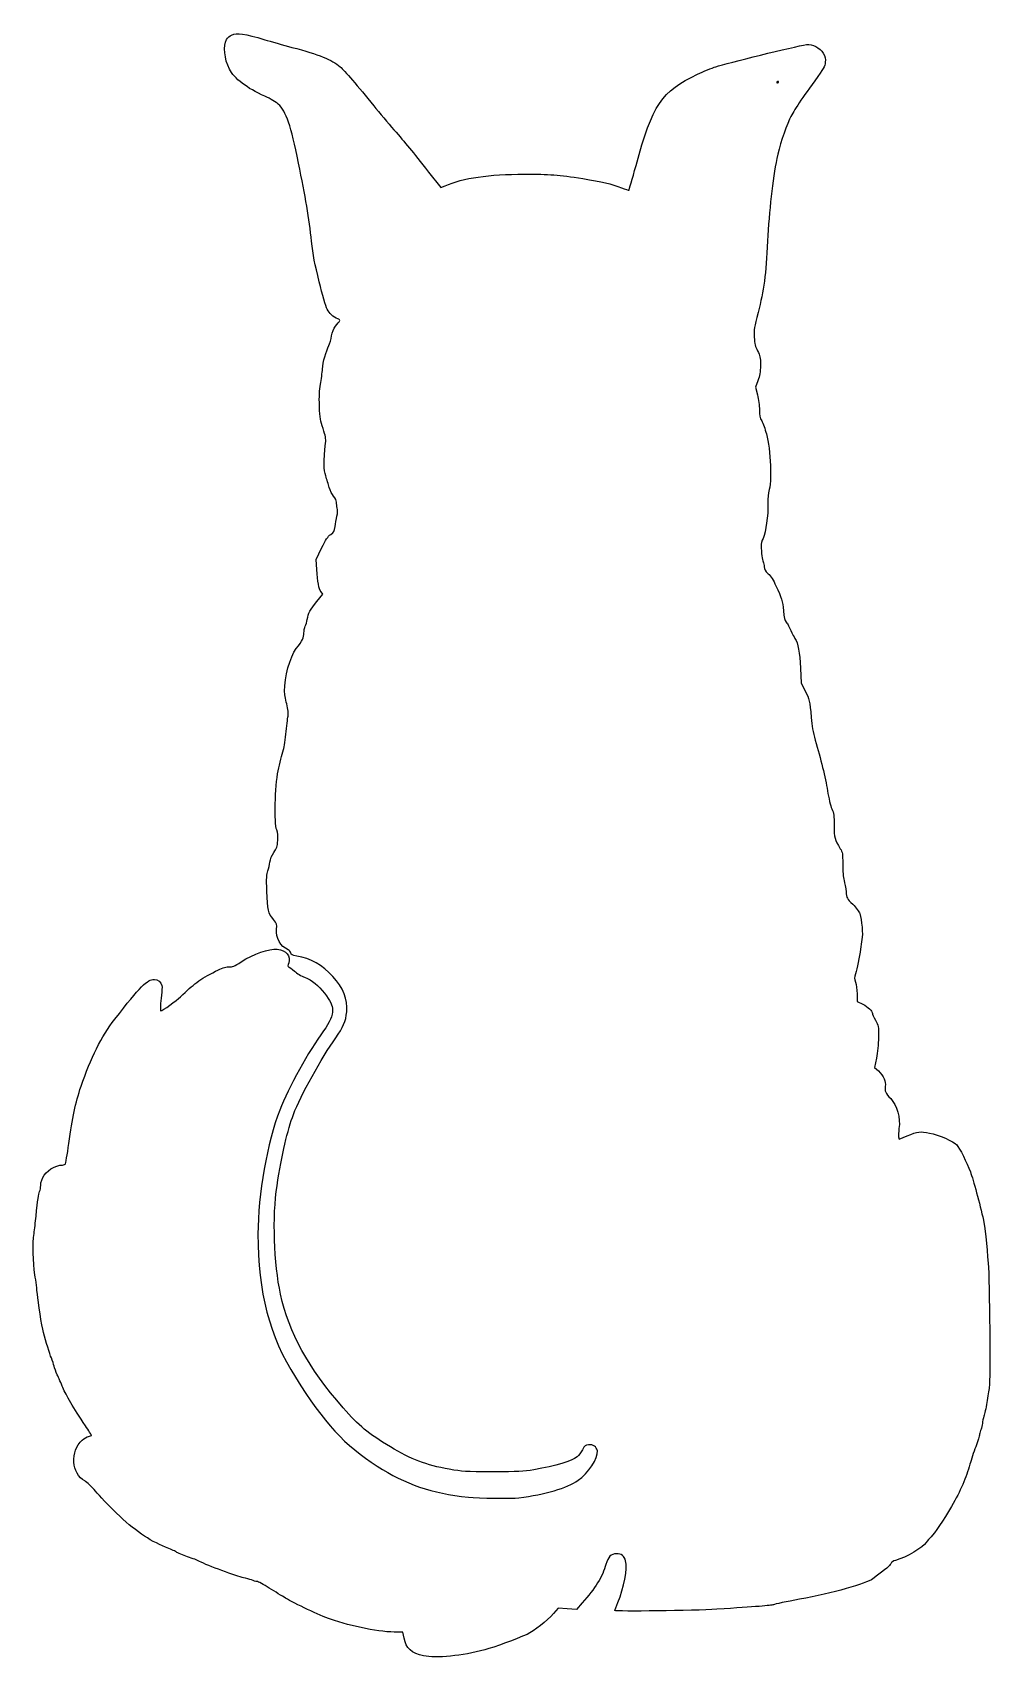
# Model space of a CAD drawing. Header units: centimetres. Extents: x -17.7 to 17.7, y -30 to 30.
import ezdxf

# ---------------------------------------------------------------- set-up
doc = ezdxf.new("R2010")
doc.units = ezdxf.units.CM
doc.header["$MEASUREMENT"] = 0
doc.layers.add('Layer 1', color=7, linetype='Continuous')

msp = doc.modelspace()

# ---------------------------------------------------------------- linework, layer by layer
at = {"layer": 'Layer 1'}
for points, knots in [([(-10.32581, 29.86264), (-10.38931, 29.83442), (-10.47398, 29.76033), (-10.51278, 29.69683), (-10.51278, 29.69683), (-10.63978, 29.48869), (-10.58686, 28.96305), (-10.40342, 28.60675), (-10.40342, 28.60675), (-10.22703, 28.26103), (-9.75431, 27.89767), (-9.09814, 27.60486), (-9.09814, 27.60486), (-8.88295, 27.50961), (-8.67833, 27.38967), (-8.60072, 27.31558), (-8.60072, 27.31558), (-8.30439, 27.02983), (-8.13505, 26.53947), (-7.85283, 25.14247), (-7.85283, 25.14247), (-7.60236, 23.92186), (-7.46477, 23.08578), (-7.37305, 22.26028), (-7.37305, 22.26028), (-7.31661, 21.74875), (-7.25311, 21.4242), (-7.09083, 20.7645), (-7.09083, 20.7645), (-6.97441, 20.30236), (-6.84389, 19.85081), (-6.80155, 19.76261), (-6.80155, 19.76261), (-6.71688, 19.5968), (-6.57577, 19.4698), (-6.40644, 19.4063), (-6.40644, 19.4063), (-6.33588, 19.37808), (-6.31825, 19.35338), (-6.33941, 19.32163), (-6.33941, 19.32163), (-6.35705, 19.30046), (-6.42408, 19.2158), (-6.48758, 19.13466), (-6.48758, 19.13466), (-6.56872, 19.03235), (-6.60752, 18.93005), (-6.63575, 18.7713), (-6.63575, 18.7713), (-6.65339, 18.64783), (-6.69925, 18.48908), (-6.73453, 18.41852), (-6.73453, 18.41852), (-6.84389, 18.20333), (-6.94972, 17.8188), (-6.97089, 17.55421), (-6.97089, 17.55421), (-6.98147, 17.41663), (-7.01322, 17.16615), (-7.04497, 16.99329), (-7.04497, 16.99329), (-7.08378, 16.76751), (-7.09436, 16.55232), (-7.08378, 16.1819), (-7.08378, 16.1819), (-7.06614, 15.73387), (-7.05556, 15.64921), (-6.94972, 15.3564), (-6.94972, 15.3564), (-6.85447, 15.08123), (-6.84036, 14.99657), (-6.858, 14.82723), (-6.858, 14.82723), (-6.92503, 14.1252), (-6.92503, 13.83945), (-6.85094, 13.61367), (-6.85094, 13.61367), (-6.81213, 13.4902), (-6.75216, 13.29617), (-6.72041, 13.18681), (-6.72041, 13.18681), (-6.69219, 13.07392), (-6.6181, 12.92928), (-6.56166, 12.86225), (-6.56166, 12.86225), (-6.49816, 12.78817), (-6.45583, 12.7035), (-6.45583, 12.64353), (-6.45583, 12.64353), (-6.45583, 12.58709), (-6.44172, 12.49184), (-6.42408, 12.43186), (-6.42408, 12.43186), (-6.40291, 12.3613), (-6.40997, 12.259), (-6.43819, 12.132), (-6.43819, 12.132), (-6.46641, 12.02617), (-6.49463, 11.85331), (-6.50875, 11.74747), (-6.50875, 11.74747), (-6.52992, 11.57461), (-6.54403, 11.54286), (-6.6675, 11.45819), (-6.6675, 11.45819), (-6.77686, 11.38058), (-6.84389, 11.2818), (-7.00617, 10.94666), (-7.00617, 10.94666), (-7.00617, 10.94666), (-7.20373, 10.53038), (-7.20373, 10.53038), (-7.20373, 10.53038), (-7.20373, 10.53038), (-7.18256, 10.16702), (-7.18256, 10.16702), (-7.18256, 10.16702), (-7.15081, 9.69783), (-7.10495, 9.45794), (-7.02381, 9.34505), (-7.02381, 9.34505), (-7.02381, 9.34505), (-6.95325, 9.25333), (-6.95325, 9.25333), (-6.95325, 9.25333), (-6.95325, 9.25333), (-7.1755, 8.98522), (-7.1755, 8.98522), (-7.1755, 8.98522), (-7.42597, 8.68536), (-7.49653, 8.55483), (-7.53181, 8.32553), (-7.53181, 8.32553), (-7.54592, 8.23734), (-7.5812, 8.12445), (-7.60589, 8.07153), (-7.60589, 8.07153), (-7.63411, 8.01861), (-7.65528, 7.90925), (-7.65528, 7.82459), (-7.65528, 7.82459), (-7.65528, 7.66231), (-7.71172, 7.5459), (-7.9375, 7.24956), (-7.9375, 7.24956), (-8.17033, 6.93912), (-8.37494, 6.19828), (-8.37142, 5.67617), (-8.37142, 5.67617), (-8.36789, 5.60561), (-8.33261, 5.39748), (-8.29028, 5.2105), (-8.29028, 5.2105), (-8.24442, 5.01647), (-8.22325, 4.83303), (-8.23384, 4.79069), (-8.23384, 4.79069), (-8.24795, 4.74483), (-8.2797, 4.48025), (-8.30792, 4.19802), (-8.30792, 4.19802), (-8.33261, 3.9158), (-8.37848, 3.61594), (-8.4067, 3.52774), (-8.4067, 3.52774), (-8.4702, 3.34077), (-8.55134, 3.02327), (-8.60778, 2.75163), (-8.60778, 2.75163), (-8.7242, 2.17307), (-8.75595, 0.81488), (-8.65717, 0.56794), (-8.65717, 0.56794), (-8.61836, 0.46916), (-8.60778, 0.3598), (-8.62189, 0.17636), (-8.62189, 0.17636), (-8.636, -0.04236), (-8.65717, -0.10939), (-8.763, -0.26108), (-8.763, -0.26108), (-8.84061, -0.3775), (-8.89353, -0.50097), (-8.90764, -0.61739), (-8.90764, -0.61739), (-8.92175, -0.71264), (-8.95703, -0.86081), (-8.98525, -0.94195), (-8.98525, -0.94195), (-9.03111, -1.06542), (-9.03817, -1.20301), (-9.02053, -1.68278), (-9.02053, -1.68278), (-8.99936, -2.37422), (-8.96761, -2.50828), (-8.78064, -2.73406), (-8.78064, -2.73406), (-8.65011, -2.89281), (-8.64306, -2.90692), (-8.66422, -3.09037), (-8.66422, -3.09037), (-8.70303, -3.40787), (-8.52664, -3.71831), (-8.23383, -3.85237), (-8.23383, -3.85237), (-8.18797, -3.87354), (-8.14916, -3.92293), (-8.14211, -3.96526), (-8.14211, -3.96526), (-8.13505, -4.02523), (-8.09272, -4.0464), (-7.91986, -4.07815), (-7.91986, -4.07815), (-7.39775, -4.16987), (-6.97794, -4.40623), (-6.58636, -4.83309), (-6.58636, -4.83309), (-6.20889, -5.24231), (-6.03955, -5.67623), (-6.07836, -6.13837), (-6.07836, -6.13837), (-6.10658, -6.46645), (-6.21594, -6.72751), (-6.48405, -7.09793), (-6.48405, -7.09793), (-6.99205, -7.81054), (-7.77874, -9.22518), (-8.0398, -9.9131), (-8.0398, -9.9131), (-8.25852, -10.47754), (-8.46666, -11.39124), (-8.64658, -12.54129), (-8.64658, -12.54129), (-8.81944, -13.6596), (-8.763, -15.43054), (-8.51605, -16.53473), (-8.51605, -16.53473), (-8.19149, -17.9917), (-7.52122, -19.21584), (-6.20888, -20.72573), (-6.20888, -20.72573), (-5.61974, -21.40306), (-5.30224, -21.66412), (-4.46616, -22.16859), (-4.46616, -22.16859), (-3.70416, -22.6272), (-3.15383, -22.83887), (-2.29658, -22.99056), (-2.29658, -22.99056), (-1.8168, -23.07875), (-1.70744, -23.08581), (-0.70555, -23.08581), (-0.70555, -23.08581), (0.25401, -23.08581), (0.41981, -23.07875), (0.82551, -23.0082), (0.82551, -23.0082), (1.64043, -22.86709), (2.2084, -22.69776), (2.41301, -22.52842), (2.41301, -22.52842), (2.47298, -22.48609), (2.55765, -22.36967), (2.61057, -22.27442), (2.61057, -22.27442), (2.69171, -22.1192), (2.71288, -22.10156), (2.83282, -22.09098), (2.83282, -22.09098), (3.01274, -22.07687), (3.12915, -22.15448), (3.1609, -22.31323), (3.1609, -22.31323), (3.20676, -22.5637), (2.82223, -23.1599), (2.45887, -23.39979), (2.45887, -23.39979), (2.02495, -23.68907), (1.25237, -23.91485), (0.26812, -24.04185), (0.26812, -24.04185), (0.00001, -24.07713), (-1.21707, -24.06654), (-1.59102, -24.02421), (-1.59102, -24.02421), (-2.96333, -23.87252), (-3.90524, -23.55149), (-4.95652, -22.87768), (-4.95652, -22.87768), (-6.15596, -22.10862), (-6.8968, -21.30076), (-7.96924, -19.6039), (-7.96924, -19.6039), (-8.92527, -18.09048), (-9.3486, -16.46771), (-9.3486, -14.32282), (-9.3486, -14.32282), (-9.3486, -12.8729), (-9.00641, -10.92204), (-8.54779, -9.75435), (-8.54779, -9.75435), (-8.21971, -8.92532), (-7.47535, -7.57771), (-6.93207, -6.83335), (-6.93207, -6.83335), (-6.70629, -6.52643), (-6.59693, -6.26891), (-6.59693, -6.06077), (-6.59693, -6.06077), (-6.59693, -5.90555), (-6.68865, -5.7221), (-6.89679, -5.45046), (-6.89679, -5.45046), (-7.11904, -5.15765), (-7.34835, -4.97774), (-7.63057, -4.86132), (-7.63057, -4.86132), (-7.74346, -4.81899), (-7.91632, -4.71315), (-8.00804, -4.63201), (-8.00804, -4.63201), (-8.10329, -4.5544), (-8.20207, -4.48032), (-8.22323, -4.47326), (-8.22323, -4.47326), (-8.25498, -4.46268), (-8.25145, -4.4274), (-8.21617, -4.32862), (-8.21617, -4.32862), (-8.12798, -4.08168), (-8.30084, -3.87354), (-8.63598, -3.8312), (-8.63598, -3.8312), (-8.93231, -3.79239), (-9.52145, -3.99701), (-9.96948, -4.29334), (-9.96948, -4.29334), (-10.21995, -4.45915), (-10.27287, -4.48031), (-10.43515, -4.48031), (-10.43515, -4.48031), (-10.57979, -4.48031), (-10.67151, -4.51206), (-10.9114, -4.63553), (-10.9114, -4.63553), (-11.50054, -4.94597), (-11.72984, -5.11531), (-12.20257, -5.58097), (-12.20257, -5.58097), (-12.34721, -5.72208), (-12.87638, -6.10308), (-12.92929, -6.10308), (-12.92929, -6.10308), (-12.96104, -6.10308), (-12.95046, -5.80322), (-12.90812, -5.52452), (-12.90812, -5.52452), (-12.88695, -5.37635), (-12.8799, -5.2176), (-12.89048, -5.16821), (-12.89048, -5.16821), (-12.92576, -5.03063), (-13.03865, -4.9389), (-13.16917, -4.9389), (-13.16917, -4.9389), (-13.43375, -4.9389), (-13.68775, -5.19643), (-14.62614, -6.40646), (-14.62614, -6.40646), (-15.12356, -7.05204), (-15.51867, -7.83521), (-15.87145, -8.87943), (-15.87145, -8.87943), (-16.08312, -9.51443), (-16.19248, -10.0189), (-16.31948, -10.98904), (-16.31948, -10.98904), (-16.37592, -11.39473), (-16.4359, -11.74046), (-16.45706, -11.75457), (-16.45706, -11.75457), (-16.4747, -11.76868), (-16.5382, -11.78279), (-16.59817, -11.78279), (-16.59817, -11.78279), (-16.65461, -11.78279), (-16.78514, -11.8216), (-16.88039, -11.86746), (-16.88039, -11.86746), (-17.16261, -11.99799), (-17.35664, -12.27315), (-17.35664, -12.53774), (-17.35664, -12.53774), (-17.35664, -12.60477), (-17.37428, -12.70355), (-17.39897, -12.75999), (-17.39897, -12.75999), (-17.4413, -12.86582), (-17.466, -13.03868), (-17.5295, -13.67016), (-17.5295, -13.67016), (-17.55067, -13.88183), (-17.58594, -14.16405), (-17.60358, -14.2981), (-17.60358, -14.2981), (-17.66002, -14.68263), (-17.64591, -15.35996), (-17.57183, -15.8221), (-17.57183, -15.8221), (-17.53302, -16.05493), (-17.49422, -16.37949), (-17.48011, -16.54529), (-17.48011, -16.54529), (-17.45894, -16.83457), (-17.31783, -17.7024), (-17.2508, -17.9564), (-17.2508, -17.9564), (-17.16261, -18.29507), (-17.02855, -18.73251), (-16.96505, -18.89126), (-16.96505, -18.89126), (-16.92272, -18.98651), (-16.88038, -19.12409), (-16.86274, -19.19112), (-16.86274, -19.19112), (-16.84863, -19.25815), (-16.79571, -19.40279), (-16.74632, -19.50862), (-16.74632, -19.50862), (-16.69693, -19.61445), (-16.60168, -19.82965), (-16.53818, -19.98487), (-16.53818, -19.98487), (-16.42176, -20.26356), (-16.15012, -20.7257), (-15.71268, -21.3854), (-15.71268, -21.3854), (-15.58921, -21.57237), (-15.4869, -21.73112), (-15.4869, -21.74171), (-15.4869, -21.74171), (-15.4869, -21.75229), (-15.53629, -21.76993), (-15.59626, -21.78404), (-15.59626, -21.78404), (-15.65623, -21.79815), (-15.75854, -21.85812), (-15.82557, -21.9181), (-15.82557, -21.9181), (-16.27713, -22.31321), (-16.22421, -23.17399), (-15.73385, -23.42446), (-15.73385, -23.42446), (-15.65977, -23.46327), (-15.48338, -23.62907), (-15.33521, -23.80193), (-15.33521, -23.80193), (-15.19057, -23.97479), (-14.84485, -24.33462), (-14.56615, -24.60626), (-14.56615, -24.60626), (-13.91351, -25.24126), (-13.37376, -25.6152), (-12.75287, -25.85862), (-12.75287, -25.85862), (-12.59765, -25.92212), (-12.42126, -25.99973), (-12.36481, -26.03854), (-12.36481, -26.03854), (-12.30484, -26.07382), (-12.11434, -26.15143), (-11.94148, -26.21493), (-11.94148, -26.21493), (-11.76509, -26.2749), (-11.56754, -26.35251), (-11.50051, -26.39132), (-11.50051, -26.39132), (-11.22534, -26.53596), (-10.12468, -26.94165), (-9.87773, -26.98751), (-9.87773, -26.98751), (-9.78954, -27.00515), (-9.65901, -27.04395), (-9.58845, -27.07218), (-9.58845, -27.07218), (-9.51437, -27.10393), (-9.42264, -27.12862), (-9.38384, -27.12862), (-9.38384, -27.12862), (-9.34151, -27.12862), (-9.14042, -27.23798), (-8.93228, -27.36851), (-8.93228, -27.36851), (-8.72414, -27.50257), (-8.45603, -27.66837), (-8.33609, -27.74245), (-8.33609, -27.74245), (-7.98684, -27.95059), (-7.07315, -28.37745), (-6.67451, -28.51856), (-6.67451, -28.51856), (-5.88782, -28.79373), (-4.84007, -28.99834), (-4.19801, -28.99834), (-4.19801, -28.99834), (-4.19801, -28.99834), (-4.00398, -28.99834), (-4.00398, -28.99834), (-4.00398, -28.99834), (-4.00398, -28.99834), (-3.96165, -29.21353), (-3.96165, -29.21353), (-3.96165, -29.21353), (-3.89109, -29.591), (-3.69001, -29.77092), (-3.24198, -29.86617), (-3.24198, -29.86617), (-2.78337, -29.96495), (-1.8097, -29.8697), (-0.98773, -29.64745), (-0.98773, -29.64745), (-0.63142, -29.5522), (0.17996, -29.25234), (0.56802, -29.07595), (0.56802, -29.07595), (0.83966, -28.94895), (1.3018, -28.58559), (1.54169, -28.30689), (1.54169, -28.30689), (1.54169, -28.30689), (1.71102, -28.10933), (1.71102, -28.10933), (1.71102, -28.10933), (1.71102, -28.10933), (2.04969, -28.13402), (2.04969, -28.13402), (2.04969, -28.13402), (2.04969, -28.13402), (2.38836, -28.15519), (2.38836, -28.15519), (2.38836, -28.15519), (2.38836, -28.15519), (2.60708, -27.9153), (2.60708, -27.9153), (2.60708, -27.9153), (3.07275, -27.39672), (3.3585, -26.92752), (3.47844, -26.50066), (3.47844, -26.50066), (3.55958, -26.21491), (3.66541, -26.10555), (3.85944, -26.10555), (3.85944, -26.10555), (4.05347, -26.10555), (4.15225, -26.17963), (4.20163, -26.36308), (4.20163, -26.36308), (4.27924, -26.6453), (4.14519, -27.3685), (3.91941, -27.90119), (3.91941, -27.90119), (3.85944, -28.0423), (3.81005, -28.17636), (3.81005, -28.19752), (3.81005, -28.19752), (3.81005, -28.23985), (6.73105, -28.20458), (7.56713, -28.15166), (7.56713, -28.15166), (9.03821, -28.05641), (9.55327, -28.0176), (9.64852, -27.98233), (9.64852, -27.98233), (9.70849, -27.96116), (10.14241, -27.86944), (10.61866, -27.78477), (10.61866, -27.78477), (11.83574, -27.55899), (13.07047, -27.21327), (13.32094, -27.0263), (13.32094, -27.0263), (13.82894, -26.64177), (13.94536, -26.54652), (13.97711, -26.47244), (13.97711, -26.47244), (14.0018, -26.416), (14.0653, -26.37366), (14.15703, -26.34897), (14.15703, -26.34897), (14.5345, -26.24666), (15.17656, -25.86919), (15.28592, -25.68575), (15.28592, -25.68575), (15.31767, -25.62931), (15.39881, -25.53758), (15.46584, -25.48114), (15.46584, -25.48114), (15.58226, -25.37883), (15.93151, -24.85672), (16.21726, -24.35931), (16.21726, -24.35931), (16.54534, -23.78781), (16.76407, -23.29039), (16.89459, -22.80709), (16.89459, -22.80709), (16.93692, -22.65187), (17.0357, -22.36259), (17.10978, -22.16151), (17.10978, -22.16151), (17.18739, -21.96043), (17.25089, -21.75582), (17.25089, -21.7029), (17.25089, -21.7029), (17.25442, -21.64998), (17.27558, -21.56884), (17.30381, -21.51946), (17.30381, -21.51946), (17.33203, -21.47007), (17.3532, -21.37129), (17.35673, -21.30074), (17.35673, -21.30074), (17.35673, -21.22666), (17.38142, -21.10671), (17.40965, -21.03616), (17.40965, -21.03616), (17.43787, -20.96208), (17.48373, -20.7363), (17.51548, -20.53169), (17.51548, -20.53169), (17.5437, -20.32708), (17.58604, -20.07308), (17.6072, -19.96725), (17.6072, -19.96725), (17.65306, -19.74853), (17.62131, -16.02672), (17.56839, -15.39878), (17.56839, -15.39878), (17.519, -14.78495), (17.42728, -13.95592), (17.39553, -13.81128), (17.39553, -13.81128), (17.25795, -13.20803), (17.01806, -12.31903), (16.91222, -12.03681), (16.91222, -12.03681), (16.78522, -11.69462), (16.51358, -11.15134), (16.40775, -11.03139), (16.40775, -11.03139), (16.30897, -10.91145), (15.73042, -10.6645), (15.40939, -10.601), (15.40939, -10.601), (15.05661, -10.53044), (14.979, -10.54103), (14.57683, -10.70331), (14.57683, -10.70331), (14.57683, -10.70331), (14.28755, -10.82325), (14.28755, -10.82325), (14.28755, -10.82325), (14.28755, -10.82325), (14.26638, -10.74211), (14.26638, -10.74211), (14.26638, -10.74211), (14.2558, -10.69625), (14.26285, -10.55867), (14.28049, -10.43519), (14.28049, -10.43519), (14.34046, -10.05419), (14.20641, -9.57794), (13.97357, -9.331), (13.97357, -9.331), (13.7866, -9.13697), (13.74779, -9.04878), (13.77249, -8.88297), (13.77249, -8.88297), (13.80071, -8.70305), (13.70899, -8.49491), (13.52202, -8.315), (13.52202, -8.315), (13.52202, -8.315), (13.38091, -8.18094), (13.38091, -8.18094), (13.38091, -8.18094), (13.38091, -8.18094), (13.45147, -7.83875), (13.45147, -7.83875), (13.45147, -7.83875), (13.49028, -7.63414), (13.5185, -7.32722), (13.52203, -7.07322), (13.52203, -7.07322), (13.52909, -6.65694), (13.52556, -6.64636), (13.4162, -6.44175), (13.4162, -6.44175), (13.3527, -6.32886), (13.29978, -6.21597), (13.29978, -6.19128), (13.29978, -6.19128), (13.29978, -6.10309), (13.14456, -5.95492), (12.94347, -5.85261), (12.94347, -5.85261), (12.94347, -5.85261), (12.73533, -5.7503), (12.73533, -5.7503), (12.73533, -5.7503), (12.73533, -5.7503), (12.73533, -5.47161), (12.73533, -5.47161), (12.73533, -5.47161), (12.73533, -5.31286), (12.71064, -5.12942), (12.68241, -5.04122), (12.68241, -5.04122), (12.63302, -4.90716), (12.63302, -4.87189), (12.67888, -4.73078), (12.67888, -4.73078), (12.73532, -4.55086), (12.82705, -4.10284), (12.8588, -3.82767), (12.8588, -3.82767), (12.87291, -3.72889), (12.89761, -3.56661), (12.91524, -3.46431), (12.91524, -3.46431), (12.95405, -3.27381), (12.90818, -2.75875), (12.8341, -2.51181), (12.8341, -2.51181), (12.81293, -2.44478), (12.70004, -2.29662), (12.57657, -2.17314), (12.57657, -2.17314), (12.35785, -1.95442), (12.35432, -1.95089), (12.32963, -1.70747), (12.32963, -1.70747), (12.31552, -1.57341), (12.28377, -1.38644), (12.25555, -1.29119), (12.25555, -1.29119), (12.22733, -1.18536), (12.20616, -0.949), (12.20616, -0.69147), (12.20616, -0.69147), (12.20616, -0.29989), (12.1991, -0.25403), (12.11797, -0.1235), (12.11797, -0.1235), (11.90278, 0.22575), (11.88866, 0.27514), (11.88866, 0.72669), (11.88866, 0.72669), (11.88866, 1.10063), (11.87808, 1.17825), (11.80399, 1.34405), (11.80399, 1.34405), (11.75813, 1.45341), (11.68757, 1.74269), (11.64524, 2.0108), (11.64524, 2.0108), (11.5641, 2.50822), (11.3983, 3.18908), (11.19368, 3.88052), (11.19368, 3.88052), (11.10549, 4.17333), (11.06315, 4.40263), (11.04199, 4.70955), (11.04199, 4.70955), (10.9926, 5.33397), (10.98202, 5.3763), (10.82327, 5.69027), (10.82327, 5.69027), (10.82327, 5.69027), (10.67863, 5.97955), (10.67863, 5.97955), (10.67863, 5.97955), (10.67863, 5.97955), (10.65041, 6.52636), (10.65041, 6.52636), (10.65041, 6.52636), (10.62219, 7.11903), (10.56222, 7.45064), (10.4458, 7.62703), (10.4458, 7.62703), (10.40699, 7.69053), (10.35408, 7.78225), (10.33291, 7.83164), (10.33291, 7.83164), (10.22002, 8.08564), (10.1918, 8.13856), (10.12124, 8.22322), (10.12124, 8.22322), (10.0648, 8.29378), (10.0401, 8.39255), (10.01893, 8.64655), (10.01893, 8.64655), (9.98718, 9.00991), (9.95543, 9.10869), (9.74376, 9.5673), (9.74376, 9.5673), (9.65204, 9.76486), (9.54973, 9.92361), (9.45801, 10.0118), (9.45801, 10.0118), (9.34865, 10.11763), (9.31337, 10.17408), (9.31337, 10.26227), (9.31337, 10.26227), (9.31337, 10.32577), (9.29573, 10.41044), (9.27104, 10.45277), (9.27104, 10.45277), (9.23223, 10.52333), (9.20401, 10.77733), (9.19696, 11.04896), (9.19696, 11.04896), (9.19696, 11.10188), (9.22871, 11.22182), (9.27104, 11.31354), (9.27104, 11.31354), (9.37335, 11.55696), (9.45801, 12.15315), (9.45096, 12.5906), (9.45096, 12.5906), (9.44743, 12.79521), (9.46154, 13.00335), (9.47918, 13.05274), (9.47918, 13.05274), (9.60265, 13.3526), (9.55326, 14.58732), (9.39451, 15.16235), (9.39451, 15.16235), (9.34512, 15.34579), (9.26751, 15.56099), (9.22165, 15.6386), (9.22165, 15.6386), (9.15462, 15.75854), (9.13698, 15.83968), (9.13698, 16.05135), (9.13698, 16.05135), (9.13698, 16.19952), (9.10523, 16.43588), (9.0629, 16.59816), (9.0629, 16.59816), (9.0629, 16.59816), (8.99234, 16.88391), (8.99234, 16.88391), (8.99234, 16.88391), (8.99234, 16.88391), (9.08053, 17.1238), (9.08053, 17.1238), (9.08053, 17.1238), (9.15461, 17.31783), (9.17225, 17.42719), (9.17225, 17.69177), (9.17225, 17.69177), (9.17225, 17.9881), (9.16167, 18.04102), (9.06642, 18.22094), (9.06642, 18.22094), (8.97823, 18.38675), (8.95706, 18.47494), (8.94295, 18.72894), (8.94295, 18.72894), (8.92884, 19.00411), (8.94295, 19.08877), (9.08406, 19.63205), (9.08406, 19.63205), (9.29925, 20.45755), (9.37687, 21.02905), (9.43684, 22.27436), (9.43684, 22.27436), (9.48976, 23.3468), (9.62734, 24.56389), (9.77551, 25.31178), (9.77551, 25.31178), (9.85665, 25.71395), (10.07537, 26.39128), (10.2447, 26.75817), (10.2447, 26.75817), (10.3717, 27.02628), (10.61159, 27.3967), (11.17956, 28.17986), (11.17956, 28.17986), (11.50059, 28.62436), (11.54998, 28.70903), (11.56409, 28.85719), (11.56409, 28.85719), (11.5782, 28.9983), (11.56409, 29.05827), (11.48648, 29.1888), (11.48648, 29.1888), (11.36654, 29.39341), (11.07726, 29.54863), (10.87617, 29.51336), (10.87617, 29.51336), (10.39992, 29.42869), (7.92695, 28.82897), (7.53184, 28.69492), (7.53184, 28.69492), (7.37662, 28.64553), (7.07323, 28.51853), (6.85451, 28.41623), (6.85451, 28.41623), (5.52454, 27.78476), (5.19998, 27.30145), (4.58615, 25.05426), (4.58615, 25.05426), (4.44857, 24.55684), (4.33215, 24.14762), (4.32862, 24.14057), (4.32862, 24.14057), (4.32156, 24.13704), (4.19456, 24.17938), (4.0464, 24.23582), (4.0464, 24.23582), (3.69362, 24.3734), (3.32673, 24.4616), (2.62471, 24.57096), (2.62471, 24.57096), (1.71807, 24.71207), (1.41115, 24.73677), (0.47629, 24.73324), (0.47629, 24.73324), (-0.85015, 24.73324), (-1.7709, 24.59918), (-2.45177, 24.30638), (-2.45177, 24.30638), (-2.45177, 24.30638), (-2.60699, 24.23935), (-2.60699, 24.23935), (-2.60699, 24.23935), (-2.60699, 24.23935), (-3.05855, 24.81085), (-3.05855, 24.81085), (-3.05855, 24.81085), (-3.67238, 25.59049), (-3.90522, 25.87624), (-4.33913, 26.37013), (-4.33913, 26.37013), (-4.54374, 26.60296), (-4.87888, 27.0016), (-5.07996, 27.25207), (-5.07996, 27.25207), (-5.6691, 27.98585), (-6.16299, 28.56088), (-6.31821, 28.6914), (-6.31821, 28.6914), (-6.6216, 28.95246), (-7.10138, 29.14648), (-8.09621, 29.40754), (-8.09621, 29.40754), (-8.42429, 29.49573), (-8.87938, 29.62273), (-9.10163, 29.68976), (-9.10163, 29.68976), (-9.84246, 29.91554), (-10.11763, 29.95434), (-10.32577, 29.86262), (-10.32577, 29.86262), (-10.32577, 29.86262), (-10.32581, 29.86264), (-10.32581, 29.86264)], [0, 0, 0, 0, 0.00411523, 0.00411523, 0.00411523, 0.00411523, 0.00823045, 0.00823045, 0.00823045, 0.00823045, 0.01234568, 0.01234568, 0.01234568, 0.01234568, 0.01646091, 0.01646091, 0.01646091, 0.01646091, 0.02057613, 0.02057613, 0.02057613, 0.02057613, 0.02469136, 0.02469136, 0.02469136, 0.02469136, 0.02880658, 0.02880658, 0.02880658, 0.02880658, 0.03292181, 0.03292181, 0.03292181, 0.03292181, 0.03703704, 0.03703704, 0.03703704, 0.03703704, 0.04115226, 0.04115226, 0.04115226, 0.04115226, 0.04526749, 0.04526749, 0.04526749, 0.04526749, 0.04938272, 0.04938272, 0.04938272, 0.04938272, 0.05349794, 0.05349794, 0.05349794, 0.05349794, 0.05761317, 0.05761317, 0.05761317, 0.05761317, 0.0617284, 0.0617284, 0.0617284, 0.0617284, 0.06584362, 0.06584362, 0.06584362, 0.06584362, 0.06995885, 0.06995885, 0.06995885, 0.06995885, 0.07407407, 0.07407407, 0.07407407, 0.07407407, 0.0781893, 0.0781893, 0.0781893, 0.0781893, 0.08230453, 0.08230453, 0.08230453, 0.08230453, 0.08641975, 0.08641975, 0.08641975, 0.08641975, 0.09053498, 0.09053498, 0.09053498, 0.09053498, 0.09465021, 0.09465021, 0.09465021, 0.09465021, 0.09876543, 0.09876543, 0.09876543, 0.09876543, 0.10288066, 0.10288066, 0.10288066, 0.10288066, 0.10699588, 0.10699588, 0.10699588, 0.10699588, 0.11111111, 0.11111111, 0.11111111, 0.11111111, 0.11522634, 0.11522634, 0.11522634, 0.11522634, 0.11934156, 0.11934156, 0.11934156, 0.11934156, 0.12345679, 0.12345679, 0.12345679, 0.12345679, 0.12757202, 0.12757202, 0.12757202, 0.12757202, 0.13168724, 0.13168724, 0.13168724, 0.13168724, 0.13580247, 0.13580247, 0.13580247, 0.13580247, 0.1399177, 0.1399177, 0.1399177, 0.1399177, 0.14403292, 0.14403292, 0.14403292, 0.14403292, 0.14814815, 0.14814815, 0.14814815, 0.14814815, 0.15226337, 0.15226337, 0.15226337, 0.15226337, 0.1563786, 0.1563786, 0.1563786, 0.1563786, 0.16049383, 0.16049383, 0.16049383, 0.16049383, 0.16460905, 0.16460905, 0.16460905, 0.16460905, 0.16872428, 0.16872428, 0.16872428, 0.16872428, 0.17283951, 0.17283951, 0.17283951, 0.17283951, 0.17695473, 0.17695473, 0.17695473, 0.17695473, 0.18106996, 0.18106996, 0.18106996, 0.18106996, 0.18518519, 0.18518519, 0.18518519, 0.18518519, 0.18930041, 0.18930041, 0.18930041, 0.18930041, 0.19341564, 0.19341564, 0.19341564, 0.19341564, 0.19753086, 0.19753086, 0.19753086, 0.19753086, 0.20164609, 0.20164609, 0.20164609, 0.20164609, 0.20576132, 0.20576132, 0.20576132, 0.20576132, 0.20987654, 0.20987654, 0.20987654, 0.20987654, 0.21399177, 0.21399177, 0.21399177, 0.21399177, 0.218107, 0.218107, 0.218107, 0.218107, 0.22222222, 0.22222222, 0.22222222, 0.22222222, 0.22633745, 0.22633745, 0.22633745, 0.22633745, 0.23045267, 0.23045267, 0.23045267, 0.23045267, 0.2345679, 0.2345679, 0.2345679, 0.2345679, 0.23868313, 0.23868313, 0.23868313, 0.23868313, 0.24279835, 0.24279835, 0.24279835, 0.24279835, 0.24691358, 0.24691358, 0.24691358, 0.24691358, 0.25102881, 0.25102881, 0.25102881, 0.25102881, 0.25514403, 0.25514403, 0.25514403, 0.25514403, 0.25925926, 0.25925926, 0.25925926, 0.25925926, 0.26337449, 0.26337449, 0.26337449, 0.26337449, 0.26748971, 0.26748971, 0.26748971, 0.26748971, 0.27160494, 0.27160494, 0.27160494, 0.27160494, 0.27572016, 0.27572016, 0.27572016, 0.27572016, 0.27983539, 0.27983539, 0.27983539, 0.27983539, 0.28395062, 0.28395062, 0.28395062, 0.28395062, 0.28806584, 0.28806584, 0.28806584, 0.28806584, 0.29218107, 0.29218107, 0.29218107, 0.29218107, 0.2962963, 0.2962963, 0.2962963, 0.2962963, 0.30041152, 0.30041152, 0.30041152, 0.30041152, 0.30452675, 0.30452675, 0.30452675, 0.30452675, 0.30864198, 0.30864198, 0.30864198, 0.30864198, 0.3127572, 0.3127572, 0.3127572, 0.3127572, 0.31687243, 0.31687243, 0.31687243, 0.31687243, 0.32098765, 0.32098765, 0.32098765, 0.32098765, 0.32510288, 0.32510288, 0.32510288, 0.32510288, 0.32921811, 0.32921811, 0.32921811, 0.32921811, 0.33333333, 0.33333333, 0.33333333, 0.33333333, 0.33744856, 0.33744856, 0.33744856, 0.33744856, 0.34156379, 0.34156379, 0.34156379, 0.34156379, 0.34567901, 0.34567901, 0.34567901, 0.34567901, 0.34979424, 0.34979424, 0.34979424, 0.34979424, 0.35390947, 0.35390947, 0.35390947, 0.35390947, 0.35802469, 0.35802469, 0.35802469, 0.35802469, 0.36213992, 0.36213992, 0.36213992, 0.36213992, 0.36625514, 0.36625514, 0.36625514, 0.36625514, 0.37037037, 0.37037037, 0.37037037, 0.37037037, 0.3744856, 0.3744856, 0.3744856, 0.3744856, 0.37860082, 0.37860082, 0.37860082, 0.37860082, 0.38271605, 0.38271605, 0.38271605, 0.38271605, 0.38683128, 0.38683128, 0.38683128, 0.38683128, 0.3909465, 0.3909465, 0.3909465, 0.3909465, 0.39506173, 0.39506173, 0.39506173, 0.39506173, 0.39917695, 0.39917695, 0.39917695, 0.39917695, 0.40329218, 0.40329218, 0.40329218, 0.40329218, 0.40740741, 0.40740741, 0.40740741, 0.40740741, 0.41152263, 0.41152263, 0.41152263, 0.41152263, 0.41563786, 0.41563786, 0.41563786, 0.41563786, 0.41975309, 0.41975309, 0.41975309, 0.41975309, 0.42386831, 0.42386831, 0.42386831, 0.42386831, 0.42798354, 0.42798354, 0.42798354, 0.42798354, 0.43209877, 0.43209877, 0.43209877, 0.43209877, 0.43621399, 0.43621399, 0.43621399, 0.43621399, 0.44032922, 0.44032922, 0.44032922, 0.44032922, 0.44444444, 0.44444444, 0.44444444, 0.44444444, 0.44855967, 0.44855967, 0.44855967, 0.44855967, 0.4526749, 0.4526749, 0.4526749, 0.4526749, 0.45679012, 0.45679012, 0.45679012, 0.45679012, 0.46090535, 0.46090535, 0.46090535, 0.46090535, 0.46502058, 0.46502058, 0.46502058, 0.46502058, 0.4691358, 0.4691358, 0.4691358, 0.4691358, 0.47325103, 0.47325103, 0.47325103, 0.47325103, 0.47736626, 0.47736626, 0.47736626, 0.47736626, 0.48148148, 0.48148148, 0.48148148, 0.48148148, 0.48559671, 0.48559671, 0.48559671, 0.48559671, 0.48971193, 0.48971193, 0.48971193, 0.48971193, 0.49382716, 0.49382716, 0.49382716, 0.49382716, 0.49794239, 0.49794239, 0.49794239, 0.49794239, 0.50205761, 0.50205761, 0.50205761, 0.50205761, 0.50617284, 0.50617284, 0.50617284, 0.50617284, 0.51028807, 0.51028807, 0.51028807, 0.51028807, 0.51440329, 0.51440329, 0.51440329, 0.51440329, 0.51851852, 0.51851852, 0.51851852, 0.51851852, 0.52263374, 0.52263374, 0.52263374, 0.52263374, 0.52674897, 0.52674897, 0.52674897, 0.52674897, 0.5308642, 0.5308642, 0.5308642, 0.5308642, 0.53497942, 0.53497942, 0.53497942, 0.53497942, 0.53909465, 0.53909465, 0.53909465, 0.53909465, 0.54320988, 0.54320988, 0.54320988, 0.54320988, 0.5473251, 0.5473251, 0.5473251, 0.5473251, 0.55144033, 0.55144033, 0.55144033, 0.55144033, 0.55555556, 0.55555556, 0.55555556, 0.55555556, 0.55967078, 0.55967078, 0.55967078, 0.55967078, 0.56378601, 0.56378601, 0.56378601, 0.56378601, 0.56790123, 0.56790123, 0.56790123, 0.56790123, 0.57201646, 0.57201646, 0.57201646, 0.57201646, 0.57613169, 0.57613169, 0.57613169, 0.57613169, 0.58024691, 0.58024691, 0.58024691, 0.58024691, 0.58436214, 0.58436214, 0.58436214, 0.58436214, 0.58847737, 0.58847737, 0.58847737, 0.58847737, 0.59259259, 0.59259259, 0.59259259, 0.59259259, 0.59670782, 0.59670782, 0.59670782, 0.59670782, 0.60082305, 0.60082305, 0.60082305, 0.60082305, 0.60493827, 0.60493827, 0.60493827, 0.60493827, 0.6090535, 0.6090535, 0.6090535, 0.6090535, 0.61316872, 0.61316872, 0.61316872, 0.61316872, 0.61728395, 0.61728395, 0.61728395, 0.61728395, 0.62139918, 0.62139918, 0.62139918, 0.62139918, 0.6255144, 0.6255144, 0.6255144, 0.6255144, 0.62962963, 0.62962963, 0.62962963, 0.62962963, 0.63374486, 0.63374486, 0.63374486, 0.63374486, 0.63786008, 0.63786008, 0.63786008, 0.63786008, 0.64197531, 0.64197531, 0.64197531, 0.64197531, 0.64609053, 0.64609053, 0.64609053, 0.64609053, 0.65020576, 0.65020576, 0.65020576, 0.65020576, 0.65432099, 0.65432099, 0.65432099, 0.65432099, 0.65843621, 0.65843621, 0.65843621, 0.65843621, 0.66255144, 0.66255144, 0.66255144, 0.66255144, 0.66666667, 0.66666667, 0.66666667, 0.66666667, 0.67078189, 0.67078189, 0.67078189, 0.67078189, 0.67489712, 0.67489712, 0.67489712, 0.67489712, 0.67901235, 0.67901235, 0.67901235, 0.67901235, 0.68312757, 0.68312757, 0.68312757, 0.68312757, 0.6872428, 0.6872428, 0.6872428, 0.6872428, 0.69135802, 0.69135802, 0.69135802, 0.69135802, 0.69547325, 0.69547325, 0.69547325, 0.69547325, 0.69958848, 0.69958848, 0.69958848, 0.69958848, 0.7037037, 0.7037037, 0.7037037, 0.7037037, 0.70781893, 0.70781893, 0.70781893, 0.70781893, 0.71193416, 0.71193416, 0.71193416, 0.71193416, 0.71604938, 0.71604938, 0.71604938, 0.71604938, 0.72016461, 0.72016461, 0.72016461, 0.72016461, 0.72427984, 0.72427984, 0.72427984, 0.72427984, 0.72839506, 0.72839506, 0.72839506, 0.72839506, 0.73251029, 0.73251029, 0.73251029, 0.73251029, 0.73662551, 0.73662551, 0.73662551, 0.73662551, 0.74074074, 0.74074074, 0.74074074, 0.74074074, 0.74485597, 0.74485597, 0.74485597, 0.74485597, 0.74897119, 0.74897119, 0.74897119, 0.74897119, 0.75308642, 0.75308642, 0.75308642, 0.75308642, 0.75720165, 0.75720165, 0.75720165, 0.75720165, 0.76131687, 0.76131687, 0.76131687, 0.76131687, 0.7654321, 0.7654321, 0.7654321, 0.7654321, 0.76954733, 0.76954733, 0.76954733, 0.76954733, 0.77366255, 0.77366255, 0.77366255, 0.77366255, 0.77777778, 0.77777778, 0.77777778, 0.77777778, 0.781893, 0.781893, 0.781893, 0.781893, 0.78600823, 0.78600823, 0.78600823, 0.78600823, 0.79012346, 0.79012346, 0.79012346, 0.79012346, 0.79423868, 0.79423868, 0.79423868, 0.79423868, 0.79835391, 0.79835391, 0.79835391, 0.79835391, 0.80246914, 0.80246914, 0.80246914, 0.80246914, 0.80658436, 0.80658436, 0.80658436, 0.80658436, 0.81069959, 0.81069959, 0.81069959, 0.81069959, 0.81481481, 0.81481481, 0.81481481, 0.81481481, 0.81893004, 0.81893004, 0.81893004, 0.81893004, 0.82304527, 0.82304527, 0.82304527, 0.82304527, 0.82716049, 0.82716049, 0.82716049, 0.82716049, 0.83127572, 0.83127572, 0.83127572, 0.83127572, 0.83539095, 0.83539095, 0.83539095, 0.83539095, 0.83950617, 0.83950617, 0.83950617, 0.83950617, 0.8436214, 0.8436214, 0.8436214, 0.8436214, 0.84773663, 0.84773663, 0.84773663, 0.84773663, 0.85185185, 0.85185185, 0.85185185, 0.85185185, 0.85596708, 0.85596708, 0.85596708, 0.85596708, 0.8600823, 0.8600823, 0.8600823, 0.8600823, 0.86419753, 0.86419753, 0.86419753, 0.86419753, 0.86831276, 0.86831276, 0.86831276, 0.86831276, 0.87242798, 0.87242798, 0.87242798, 0.87242798, 0.87654321, 0.87654321, 0.87654321, 0.87654321, 0.88065844, 0.88065844, 0.88065844, 0.88065844, 0.88477366, 0.88477366, 0.88477366, 0.88477366, 0.88888889, 0.88888889, 0.88888889, 0.88888889, 0.89300412, 0.89300412, 0.89300412, 0.89300412, 0.89711934, 0.89711934, 0.89711934, 0.89711934, 0.90123457, 0.90123457, 0.90123457, 0.90123457, 0.90534979, 0.90534979, 0.90534979, 0.90534979, 0.90946502, 0.90946502, 0.90946502, 0.90946502, 0.91358025, 0.91358025, 0.91358025, 0.91358025, 0.91769547, 0.91769547, 0.91769547, 0.91769547, 0.9218107, 0.9218107, 0.9218107, 0.9218107, 0.92592593, 0.92592593, 0.92592593, 0.92592593, 0.93004115, 0.93004115, 0.93004115, 0.93004115, 0.93415638, 0.93415638, 0.93415638, 0.93415638, 0.9382716, 0.9382716, 0.9382716, 0.9382716, 0.94238683, 0.94238683, 0.94238683, 0.94238683, 0.94650206, 0.94650206, 0.94650206, 0.94650206, 0.95061728, 0.95061728, 0.95061728, 0.95061728, 0.95473251, 0.95473251, 0.95473251, 0.95473251, 0.95884774, 0.95884774, 0.95884774, 0.95884774, 0.96296296, 0.96296296, 0.96296296, 0.96296296, 0.96707819, 0.96707819, 0.96707819, 0.96707819, 0.97119342, 0.97119342, 0.97119342, 0.97119342, 0.97530864, 0.97530864, 0.97530864, 0.97530864, 0.97942387, 0.97942387, 0.97942387, 0.97942387, 0.98353909, 0.98353909, 0.98353909, 0.98353909, 0.98765432, 0.98765432, 0.98765432, 0.98765432, 0.99176955, 0.99176955, 0.99176955, 0.99176955, 1, 1, 1, 1]), ([(9.8425, 28.13756), (9.8425, 28.12698), (9.82839, 28.10934), (9.80722, 28.09875), (9.80722, 28.09875), (9.78958, 28.08817), (9.77194, 28.09522), (9.77194, 28.11286), (9.77194, 28.11286), (9.77194, 28.13403), (9.78958, 28.15167), (9.80722, 28.15167), (9.80722, 28.15167), (9.82839, 28.15167), (9.8425, 28.14461), (9.8425, 28.13756)], [0, 0, 0, 0, 0.2, 0.2, 0.2, 0.2, 0.4, 0.4, 0.4, 0.4, 0.6, 0.6, 0.6, 0.6, 1, 1, 1, 1])]:
    msp.add_open_spline(points, degree=3, knots=knots, dxfattribs=at)

doc.saveas('drawing.dxf')
